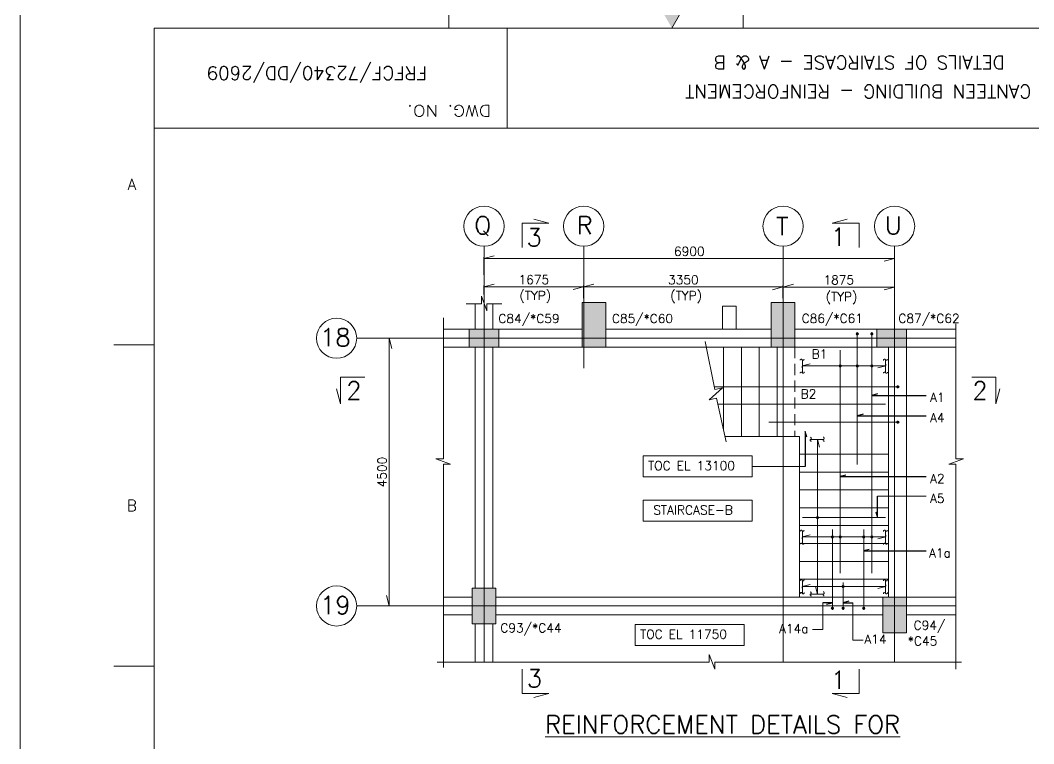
# Model space of a CAD drawing. Header units: millimetres. Extents: x 340192 to 549303, y -616317 to -538642.
# Drawn here: x 486228 to 503260, y -584545 to -572386 of the extents above; entities that cross this region are included whole.
import ezdxf
from ezdxf.enums import TextEntityAlignment as Align
from ezdxf.lldxf.tags import DXFTag

# ---------------------------------------------------------------- set-up
doc = ezdxf.new("R2010")
doc.units = ezdxf.units.MM
doc.header["$LTSCALE"] = 250
doc.header["$MEASUREMENT"] = 0
doc.linetypes.add('( Hidden )', pattern=[0.375, 0.25, -0.125])
doc.linetypes.add('DASHED', pattern=[0.75, 0.5, -0.25])
doc.layers.get('DEFPOINTS').update_dxf_attribs({"lineweight": 0})
for name, color, linetype, lineweight in [('CV-AB-REINFORCEMENT', 6, 'Continuous', 0), ('CV-CB-BEAM', 7, 'Continuous', 0), ('CV-CB-CIVIL', 70, 'Continuous', 0), ('CV-CB-COLUMN', 3, 'Continuous', 0), ('CV-CB-DIM', 2, 'Continuous', 0), ('CV-CB-GRID', 8, 'CENTER', 5), ('CV-CB-GRID TXT', 6, 'Continuous', 0), ('CV-CB-LINE', 2, 'Continuous', 0), ('CV-CB-REINFORCEMENT', 6, 'Continuous', 0), ('CV-CB-SHADE', 25, 'Continuous', 0), ('CV-CB-TEXT', 3, 'Continuous', 0), ('LOGO_1', 7, 'Continuous', 0), ('REINF-HOR', 6, 'Continuous', 0), ('RENF-VER', 6, 'Continuous', 0), ('SECTION', 6, 'Continuous', 0), ('TOP MAIN', 6, 'Continuous', 0)]:
    doc.layers.add(name, color=color, linetype=linetype, lineweight=lineweight)
doc.styles.add('ROMANS', font='romans.shx')
doc.styles.add('SIMPLEX', font='romans.shx')
tags = doc.linetypes.add('CENTER', pattern=[2, 1.25, -0.25, 0.25, -0.25]).pattern_tags.tags
tags[10:11] = [DXFTag(74, 4), DXFTag(75, 0), DXFTag(340, '0'), DXFTag(46, 1.0), DXFTag(50, 0.0), DXFTag(44, 0.0), DXFTag(45, 0.0)]
tags[8:9] = [DXFTag(74, 4), DXFTag(75, 0), DXFTag(340, '0'), DXFTag(46, 1.0), DXFTag(50, 0.0), DXFTag(44, 0.0), DXFTag(45, 0.0)]
tags[6:7] = [DXFTag(74, 4), DXFTag(75, 0), DXFTag(340, '0'), DXFTag(46, 1.0), DXFTag(50, 0.0), DXFTag(44, 0.0), DXFTag(45, 0.0)]
tags[4:5] = [DXFTag(74, 4), DXFTag(75, 0), DXFTag(340, '0'), DXFTag(46, 1.0), DXFTag(50, 0.0), DXFTag(44, 0.0), DXFTag(45, 0.0)]
doc.dimstyles.new('1.5', dxfattribs={"dimtxt": 150, "dimasz": 0.00045, "dimexe": 30, "dimexo": 7.5, "dimgap": 52.5, "dimtad": 1, "dimdec": 0, "dimlfac": 0.666667, "dimzin": 0, "dimdsep": 46, "dimtxsty": 'ROMANS', "dimblk": 'TICK', "dimcen": 0.09, "dimclrd": 2, "dimclre": 2, "dimclrt": 3, "dimadec": 0, "dimazin": 0, "dimtfac": 1, "dimtdec": 0, "dimtofl": 0, "dimtmove": 0, "dimatfit": 3, "dimfxl": 1, "dimtolj": 1, "dimtzin": 0, "dimlwd": -1, "dimlwe": -1, "dimarcsym": 1})
doc.dimstyles.new('CIVIL', dxfattribs={"dimtxt": 1, "dimasz": 0.0005, "dimexe": 50, "dimexo": 0, "dimgap": 50, "dimtad": 1, "dimdec": 0, "dimlfac": 0.001, "dimzin": 0, "dimdsep": 46, "dimtxsty": 'ROMANS', "dimblk": 'TICK', "dimcen": 0.09, "dimclrd": 2, "dimclre": 2, "dimclrt": 3, "dimadec": 0, "dimazin": 0, "dimtfac": 1, "dimtdec": 0, "dimtofl": 0, "dimtmove": 0, "dimatfit": 3, "dimldrblk": 'TICK', "dimfxl": 1, "dimfrac": 2, "dimtolj": 1, "dimtzin": 0, "dimarcsym": 0})
doc.dimstyles.new('CV-CB-DIM', dxfattribs={"dimtxt": 150, "dimasz": 0.0006, "dimexe": 22.5, "dimexo": 75, "dimgap": 45, "dimtad": 1, "dimdec": 0, "dimzin": 0, "dimdsep": 46, "dimtxsty": 'ROMANS', "dimblk": 'TICK', "dimcen": 0.09, "dimdle": 50, "dimclrd": 2, "dimclre": 2, "dimclrt": 3, "dimadec": 0, "dimazin": 0, "dimtfac": 1, "dimtdec": 0, "dimtofl": 0, "dimtmove": 0, "dimatfit": 3, "dimfxl": 1, "dimtolj": 1, "dimtzin": 0, "dimlwd": -1, "dimlwe": -1, "dimarcsym": 0})

# ---------------------------------------------------------------- blocks, each defined once
blk = doc.blocks.new('TATA A1')
at = {"layer": 'LOGO_1', "ltscale": 0.023622, "extrusion": (0, 0, -1)}
blk.add_hatch(color=25, dxfattribs=at).paths.add_polyline_path([(-10950000, 43800000), (-11100000, 44062500), (-10800000, 44062500)])
at = {"layer": 'LOGO_1', "color": 2, "linetype": 'Continuous', "ltscale": 0.023622}
for p, q in [((0, 44550000), (0, 0)), ((7200000, 44550000), (7200000, 43800000)), ((12150000, 44550000), (12150000, 43800000)), ((2250000, 38475000), (1575000, 38475000)), ((2250000, 38475000), (1575000, 38475000)), ((2250000, 33075000), (1575000, 33075000)), ((2250000, 33075000), (1575000, 33075000))]:
    blk.add_line(p, q, dxfattribs=at)
at = {"layer": 'LOGO_1', "color": 25, "ltscale": 0.023622}
blk.add_line((11100000, 44062500), (10950000, 43800000), dxfattribs=at)
at = {"layer": 'LOGO_1', "color": 6, "linetype": 'Continuous', "ltscale": 0.023622}
for p, q in [((62325000, 43800000), (2250000, 43800000)), ((2250000, 43800000), (2250000, 750000)), ((8184586, 43800000), (8184586, 42119100)), ((2250000, 42119100), (20289104, 42119100))]:
    blk.add_line(p, q, dxfattribs=at)
at = {"layer": 'LOGO_1', "color": 3, "linetype": 'Continuous', "style": 'SIMPLEX', "width": 1.2}
blk.add_text('DWG. NO.', height=187500, rotation=180, dxfattribs=at).set_placement((7206557, 42502184), align=Align.CENTER)
at = {"layer": 'LOGO_1', "color": 4, "linetype": 'Continuous', "style": 'ROMANS'}
for s, p in [('A', (1875000, 41175000)), ('A', (1875000, 41175000)), ('B', (1875000, 35775000)), ('B', (1875000, 35775000))]:
    blk.add_text(s, height=187500, dxfattribs=at).set_placement(p, align=Align.MIDDLE_CENTER)
blk = doc.blocks.new('125')
at = {"layer": 'REINF-HOR', "ltscale": 1.6875}
blk.add_line((0, -332191), (0, 105241), dxfattribs=at)
at = {"layer": 'REINF-HOR', "ltscale": 1.6875, "flags": 128}
for points in [[(-72253, 118220, 0.926717185), (-5491, 96184, -0.923540583), (61271, 74457)], [(-74320, -321479, 0.926717185), (-7558, -343514, -0.923540583), (59204, -365241)]]:
    blk.add_lwpolyline(points, format="xyb", dxfattribs=at)
blk = doc.blocks.new('TICK')
at = {"color": 3}
blk.add_line((-289777.747, -77645.713), (0, 0), dxfattribs=at)
blk = doc.blocks.new('*D9')
at = {"layer": 'CV-CB-DIM', "color": 2, "transparency": 16777216}
for p, q in [((492644, -577730), (492405, -577730)), ((492428, -577730), (492428, -582230)), ((492644, -582230), (492405, -582230))]:
    blk.add_line(p, q, dxfattribs=at)
at = {"layer": 'DEFPOINTS', "color": 0, "transparency": 16777216}
for p in [(492719, -577730), (492428, -582230), (492719, -582230)]:
    blk.add_point(p, dxfattribs=at)
at = {"layer": 'CV-CB-DIM', "color": 2, "transparency": 16777216, "xscale": 0.0006, "yscale": 0.0006, "zscale": 0.0006}
for p, rotation in [((492428, -577730), 90), ((492428, -582230), 270)]:
    blk.add_blockref('TICK', p, dxfattribs=dict(at, rotation=rotation))
at = {"layer": 'CV-CB-DIM', "color": 3, "transparency": 16777216, "insert": (492308, -579980), "char_height": 150, "attachment_point": 5, "rotation": 90, "style": 'ROMANS'}
blk.add_mtext('\\A1;4500', dxfattribs=at)
blk = doc.blocks.new('*D22')
at = {"layer": 'CV-CB-DIM', "color": 2, "transparency": 16777216}
for p, q in [((494021, -576994), (494021, -576843)), ((495696, -577055), (495696, -576843)), ((494021, -576865), (495696, -576865))]:
    blk.add_line(p, q, dxfattribs=at)
at = {"layer": 'DEFPOINTS', "color": 0, "transparency": 16777216}
for p in [(495696, -576865), (494021, -577069), (495696, -577130, 0)]:
    blk.add_point(p, dxfattribs=at)
at = {"layer": 'CV-CB-DIM', "color": 2, "transparency": 16777216, "xscale": 0.0006, "yscale": 0.0006, "zscale": 0.0006, "rotation": 180}
blk.add_blockref('TICK', (494021, -576865), dxfattribs=at)
at = {"layer": 'CV-CB-DIM', "color": 2, "transparency": 16777216, "xscale": 0.0006, "yscale": 0.0006, "zscale": 0.0006}
blk.add_blockref('TICK', (495696, -576865), dxfattribs=at)
at = {"layer": 'CV-CB-DIM', "color": 3, "transparency": 16777216, "insert": (494859, -576745), "char_height": 150, "attachment_point": 5, "style": 'ROMANS'}
blk.add_mtext('\\A1;1675', dxfattribs=at)
blk = doc.blocks.new('*D23')
at = {"layer": 'CV-CB-DIM', "color": 2, "transparency": 16777216}
for p, q in [((495696, -577055), (495696, -576846)), ((499046, -577055), (499046, -576846)), ((495696, -576868), (499046, -576868))]:
    blk.add_line(p, q, dxfattribs=at)
at = {"layer": 'DEFPOINTS', "color": 0, "transparency": 16777216}
for p in [(499046, -576868), (495696, -577130), (499046, -577130, 0)]:
    blk.add_point(p, dxfattribs=at)
at = {"layer": 'CV-CB-DIM', "color": 2, "transparency": 16777216, "xscale": 0.0006, "yscale": 0.0006, "zscale": 0.0006, "rotation": 180}
blk.add_blockref('TICK', (495696, -576868), dxfattribs=at)
at = {"layer": 'CV-CB-DIM', "color": 2, "transparency": 16777216, "xscale": 0.0006, "yscale": 0.0006, "zscale": 0.0006}
blk.add_blockref('TICK', (499046, -576868), dxfattribs=at)
at = {"layer": 'CV-CB-DIM', "color": 3, "transparency": 16777216, "insert": (497371, -576748), "char_height": 150, "attachment_point": 5, "style": 'ROMANS'}
blk.add_mtext('\\A1;3350', dxfattribs=at)
blk = doc.blocks.new('*D24')
at = {"layer": 'CV-CB-DIM', "color": 2, "transparency": 16777216}
for p, q in [((499046, -577055), (499046, -576847)), ((500921, -577101), (500921, -576847)), ((499046, -576870), (500921, -576870))]:
    blk.add_line(p, q, dxfattribs=at)
at = {"layer": 'DEFPOINTS', "color": 0, "transparency": 16777216}
for p in [(500921, -576870), (499046, -577130), (500921, -577176, 0)]:
    blk.add_point(p, dxfattribs=at)
at = {"layer": 'CV-CB-DIM', "color": 2, "transparency": 16777216, "xscale": 0.0006, "yscale": 0.0006, "zscale": 0.0006, "rotation": 180}
blk.add_blockref('TICK', (499046, -576870), dxfattribs=at)
at = {"layer": 'CV-CB-DIM', "color": 2, "transparency": 16777216, "xscale": 0.0006, "yscale": 0.0006, "zscale": 0.0006}
blk.add_blockref('TICK', (500921, -576870), dxfattribs=at)
at = {"layer": 'CV-CB-DIM', "color": 3, "transparency": 16777216, "insert": (499984, -576750), "char_height": 150, "attachment_point": 5, "style": 'ROMANS'}
blk.add_mtext('\\A1;1875', dxfattribs=at)
blk = doc.blocks.new('*D113')
at = {"layer": 'CV-CB-REINFORCEMENT', "color": 2, "transparency": 16777216}
for p, q in [((500772, -578195), (499371, -578195)), ((499371, -578202), (499371, -578225)), ((500772, -578188), (500772, -578165))]:
    blk.add_line(p, q, dxfattribs=at)
at = {"layer": 'DEFPOINTS', "color": 0, "transparency": 16777216}
for p in [(499371, -578194), (499371, -578195), (500772, -578195)]:
    blk.add_point(p, dxfattribs=at)
at = {"layer": 'CV-CB-REINFORCEMENT', "color": 2, "transparency": 16777216, "xscale": 0.0004500000225000001, "yscale": 0.0004500000225000001, "zscale": 0.0004500000225000001, "rotation": 180}
blk.add_blockref('TICK', (499371, -578195), dxfattribs=at)
at = {"layer": 'CV-CB-REINFORCEMENT', "color": 2, "transparency": 16777216, "xscale": 0.0004500000225000001, "yscale": 0.0004500000225000001, "zscale": 0.0004500000225000001}
blk.add_blockref('TICK', (500772, -578195), dxfattribs=at)
blk = doc.blocks.new('*D114')
at = {"layer": 'CV-CB-REINFORCEMENT', "color": 2, "transparency": 16777216}
for p, q in [((500772, -581902), (499371, -581902)), ((499371, -581909), (499371, -581932)), ((500772, -581895), (500772, -581872))]:
    blk.add_line(p, q, dxfattribs=at)
at = {"layer": 'DEFPOINTS', "color": 0, "transparency": 16777216}
for p in [(499371, -581902), (499371, -581902), (500772, -581902)]:
    blk.add_point(p, dxfattribs=at)
at = {"layer": 'CV-CB-REINFORCEMENT', "color": 2, "transparency": 16777216, "xscale": 0.0004500000225000001, "yscale": 0.0004500000225000001, "zscale": 0.0004500000225000001, "rotation": 180}
blk.add_blockref('TICK', (499371, -581902), dxfattribs=at)
at = {"layer": 'CV-CB-REINFORCEMENT', "color": 2, "transparency": 16777216, "xscale": 0.0004500000225000001, "yscale": 0.0004500000225000001, "zscale": 0.0004500000225000001}
blk.add_blockref('TICK', (500772, -581902), dxfattribs=at)
blk = doc.blocks.new('*D115')
at = {"layer": 'CV-CB-REINFORCEMENT', "color": 2, "transparency": 16777216}
for p, q in [((499552, -579430), (499596, -579430)), ((499626, -582030), (499626, -579430)), ((499551, -582030), (499596, -582030))]:
    blk.add_line(p, q, dxfattribs=at)
at = {"layer": 'DEFPOINTS', "color": 0, "transparency": 16777216}
for p in [(499626, -579430), (499627, -579430, 97566), (499626, -582030)]:
    blk.add_point(p, dxfattribs=at)
at = {"layer": 'CV-CB-REINFORCEMENT', "color": 2, "transparency": 16777216, "xscale": 0.0004500000225000001, "yscale": 0.0004500000225000001, "zscale": 0.0004500000225000001}
for p, rotation in [((499626, -579430), 90), ((499626, -582030), 270)]:
    blk.add_blockref('TICK', p, dxfattribs=dict(at, rotation=rotation))
blk = doc.blocks.new('*D140')
at = {"layer": 'CV-CB-REINFORCEMENT', "color": 2, "transparency": 16777216}
for p, q in [((500772, -581069), (499371, -581069)), ((499371, -581076), (499371, -581099)), ((500772, -581062), (500772, -581039))]:
    blk.add_line(p, q, dxfattribs=at)
at = {"layer": 'DEFPOINTS', "color": 0, "transparency": 16777216}
for p in [(499371, -581069), (499371, -581069), (500772, -581069)]:
    blk.add_point(p, dxfattribs=at)
at = {"layer": 'CV-CB-REINFORCEMENT', "color": 2, "transparency": 16777216, "xscale": 0.0004500000225000001, "yscale": 0.0004500000225000001, "zscale": 0.0004500000225000001, "rotation": 180}
blk.add_blockref('TICK', (499371, -581069), dxfattribs=at)
at = {"layer": 'CV-CB-REINFORCEMENT', "color": 2, "transparency": 16777216, "xscale": 0.0004500000225000001, "yscale": 0.0004500000225000001, "zscale": 0.0004500000225000001}
blk.add_blockref('TICK', (500772, -581069), dxfattribs=at)
blk = doc.blocks.new('*D25')
at = {"layer": 'CV-CB-DIM', "color": 2, "transparency": 16777216}
for p, q in [((494021, -576666), (494021, -576366)), ((494021, -576389), (500921, -576389)), ((500921, -576666), (500921, -576366))]:
    blk.add_line(p, q, dxfattribs=at)
at = {"layer": 'DEFPOINTS', "color": 0, "transparency": 16777216}
for p in [(500921, -576389), (494021, -576741), (500921, -576741, 0)]:
    blk.add_point(p, dxfattribs=at)
at = {"layer": 'CV-CB-DIM', "color": 2, "transparency": 16777216, "xscale": 0.0006, "yscale": 0.0006, "zscale": 0.0006, "rotation": 180}
blk.add_blockref('TICK', (494021, -576389), dxfattribs=at)
at = {"layer": 'CV-CB-DIM', "color": 2, "transparency": 16777216, "xscale": 0.0006, "yscale": 0.0006, "zscale": 0.0006}
blk.add_blockref('TICK', (500921, -576389), dxfattribs=at)
at = {"layer": 'CV-CB-DIM', "color": 3, "transparency": 16777216, "insert": (497471, -576269), "char_height": 150, "attachment_point": 5, "style": 'ROMANS'}
blk.add_mtext('\\A1;6900', dxfattribs=at)

msp = doc.modelspace()

# ---------------------------------------------------------------- hatches: boundary and pattern name
at = {"layer": 'CV-AB-REINFORCEMENT', "ltscale": 0.001084}
h = msp.add_hatch(color=256, dxfattribs=at)
edge = h.paths.add_edge_path()
edge.add_arc((500294.67, -577656.87), 27.09, 0, 360)
h = msp.add_hatch(color=256, dxfattribs=at)
edge = h.paths.add_edge_path()
edge.add_arc((500538.66, -577656.87), 27.09, 0, 360)
h = msp.add_hatch(color=256, dxfattribs=at)
edge = h.paths.add_edge_path()
edge.add_arc((500974.31, -578546.93), 27.09, 0, 360)
h = msp.add_hatch(color=256, dxfattribs=at)
edge = h.paths.add_edge_path()
edge.add_arc((500974.31, -579140.94), 27.09, 0, 360)
h = msp.add_hatch(color=256, dxfattribs=at)
edge = h.paths.add_edge_path()
edge.add_arc((499876.51, -582267.68), 27.09, 0, 360)
h = msp.add_hatch(color=256, dxfattribs=at)
edge = h.paths.add_edge_path()
edge.add_arc((500056.22, -582267.68), 27.09, 0, 360)
h = msp.add_hatch(color=256, dxfattribs=at)
edge = h.paths.add_edge_path()
edge.add_arc((500402.24, -582267.68), 27.09, 0, 360)
at = {"layer": 'CV-CB-SHADE'}
for points in [[(495671.41, -577879.78), (495671.41, -577129.78), (496071.41, -577129.78), (496071.41, -577879.78)], [(498846.41, -577879.78), (498846.41, -577129.78), (499246.41, -577129.78), (499246.41, -577879.78)], [(501121.41, -577879.78), (500621.41, -577879.78), (500621.41, -577579.78), (501121.41, -577579.78)], [(500721.41, -582679.78), (500721.41, -582079.78), (501121.41, -582079.78), (501121.41, -582679.78)]]:
    msp.add_hatch(color=25, dxfattribs=at).paths.add_polyline_path(points)
at = {"layer": 'CV-CB-SHADE', "extrusion": (0, 0, -1)}
for points in [[(-493771.41, -577879.78), (-494271.41, -577879.78), (-494271.41, -577579.78), (-493771.41, -577579.78)], [(-493821.41, -582529.78), (-494221.41, -582529.78), (-494221.41, -581929.78), (-493821.41, -581929.78)]]:
    msp.add_hatch(color=25, dxfattribs=at).paths.add_polyline_path(points)
at = {"layer": 'TOP MAIN', "linetype": 'DASHED', "ltscale": 0.0012}
h = msp.add_hatch(color=4, dxfattribs=at)
edge = h.paths.add_edge_path()
edge.add_arc((500008.34, -578195.07), 27.09, 0, 360)
h = msp.add_hatch(color=4, dxfattribs=at)
edge = h.paths.add_edge_path()
edge.add_arc((500294.67, -578195.07), 27.09, 0, 360)
h = msp.add_hatch(color=4, dxfattribs=at)
edge = h.paths.add_edge_path()
edge.add_arc((500538.66, -578195.07), 27.09, 0, 360)
h = msp.add_hatch(color=4, dxfattribs=at)
edge = h.paths.add_edge_path()
edge.add_arc((499625.86, -580743.77), 27.09, 0, 360)
h = msp.add_hatch(color=4, dxfattribs=at)
edge = h.paths.add_edge_path()
edge.add_arc((499876.51, -581069.35), 27.09, 0, 360)
h = msp.add_hatch(color=4, dxfattribs=at)
edge = h.paths.add_edge_path()
edge.add_arc((500008.34, -581069.35), 27.09, 0, 360)
h = msp.add_hatch(color=4, dxfattribs=at)
edge = h.paths.add_edge_path()
edge.add_arc((500402.24, -581069.35), 27.09, 0, 360)
h = msp.add_hatch(color=4, dxfattribs=at)
edge = h.paths.add_edge_path()
edge.add_arc((500538.66, -581069.35), 27.09, 0, 360)
h = msp.add_hatch(color=4, dxfattribs=at)
edge = h.paths.add_edge_path()
edge.add_arc((500056.22, -581902.26), 27.09, 0, 360)

# ---------------------------------------------------------------- linework, layer by layer
at = {"layer": 'CV-CB-BEAM'}
for p, q in [((493871.41, -577579.78, 122562.24), (493871.41, -577150.32, -930132.59)), ((494171.41, -577579.78, 122562.24), (494171.41, -577150.32, -930132.59)), ((498260.97, -577189.78, -930132.59), (498030.97, -577189.78, -930132.59)), ((498030.97, -577579.78, -930132.59), (498030.97, -577189.78, -930132.59)), ((498260.97, -577579.78, -930132.59), (498260.97, -577189.78, -930132.59)), ((495671.41, -577579.78, -930132.59), (494271.41, -577579.78, -930132.59)), ((498846.41, -577579.78, -930132.59), (496071.41, -577579.78, -930132.59)), ((500621.41, -577579.78, -930132.59), (499246.41, -577579.78, -930132.59)), ((501951.43, -577579.78, -930132.59), (501121.41, -577579.78, -930132.59)), ((493871.41, -577879.78, 8492.03), (493871.41, -581929.78, -679362.79)), ((494171.41, -577879.78, 8492.03), (494171.41, -581929.78, -679362.79)), ((495671.41, -577879.78, -930132.59), (494271.41, -577879.78, -930132.59)), ((498846.41, -577879.78, -930132.59), (496071.41, -577879.78, -1860265.17)), ((498646.41, -577879.78, -930132.59), (498646.41, -579379.78, -930132.59)), ((500621.41, -577879.78, -930132.59), (499246.41, -577879.78, -930132.59)), ((500821.41, -577879.78, -930132.59), (500821.41, -582079.78, -930132.59)), ((501951.43, -577879.78, -930132.59), (501121.41, -577879.78, -930132.59)), ((501121.41, -577879.78, -930132.59), (501121.41, -582079.78, -930132.59)), ((493341.38, -582079.78, -930132.59), (493821.41, -582079.78, -930132.59)), ((501951.43, -582079.78, -930132.59), (501121.41, -582079.78, -930132.59)), ((493341.38, -582379.78, -930132.59), (493821.41, -582379.78, -930132.59)), ((501951.43, -582379.78, -930132.59), (501121.41, -582379.78, -930132.59)), ((493871.41, -582529.78, -781267.21), (493871.41, -583171.96, -890336.14)), ((494171.41, -582529.78, -781267.21), (494171.41, -583171.96, -890336.14))]:
    msp.add_line(p, q, dxfattribs=at)
at = {"layer": 'CV-CB-BEAM', "ltscale": 3}
for p, q in [((493341.38, -577579.78, -930132.59), (493771.41, -577579.78, -930132.59)), ((493341.38, -577879.78, -930132.59), (493771.41, -577879.78, -930132.59)), ((499321.41, -582079.78, -930132.59), (494221.41, -582079.78)), ((500721.41, -582379.78, -930132.59), (494221.41, -582379.78, -930132.59))]:
    msp.add_line(p, q, dxfattribs=at)
at = {"layer": 'CV-CB-BEAM', "linetype": '( Hidden )', "ltscale": 3}
for p, q in [((498946.41, -577946.43, -930132.59), (498946.41, -579379.78, -930132.59)), ((499246.41, -577879.78, -930132.59), (499246.41, -579379.78, -930132.59))]:
    msp.add_line(p, q, dxfattribs=at)
at = {"layer": 'CV-CB-CIVIL'}
for p, q in [((498846.41, -577879.78, -930132.59), (497759.58, -577879.78, -930132.59)), ((498046.41, -577879.78, -930132.59), (498046.41, -579260.55, -930132.59)), ((498346.41, -577879.78, -930132.59), (498346.41, -579379.78, -930132.59)), ((498646.41, -577879.78, -930132.59), (498646.41, -579379.78, -930132.59)), ((498946.41, -577879.78, -930132.59), (498946.41, -579379.78, -930132.59)), ((499321.41, -579379.78, -832566.23), (498072.69, -579379.78, -1157453.92)), ((499321.41, -579379.78, -930132.59), (499321.41, -582079.78, -930132.59)), ((500821.41, -579679.78, -930132.59), (499321.41, -579679.78, -930132.59)), ((500821.41, -579979.78, -930132.59), (499321.41, -579979.78, -930132.59)), ((500821.41, -580279.78, -930132.59), (499321.41, -580279.78, -930132.59)), ((500821.41, -580579.78, -930132.59), (499321.41, -580579.78, -930132.59)), ((500821.41, -580879.78, -930132.59), (499321.41, -580879.78, -930132.59)), ((500821.41, -581179.78, -930132.59), (499321.41, -581179.78, -930132.59)), ((500821.41, -581479.78, -930132.59), (499321.41, -581479.78, -930132.59)), ((500821.41, -581779.78, -930132.59), (499321.41, -581779.78, -930132.59)), ((500721.41, -582079.78, -930132.59), (499321.41, -582079.78, -930132.59))]:
    msp.add_line(p, q, dxfattribs=at)
at = {"layer": 'CV-CB-COLUMN', "color": 3, "ltscale": 0.00125}
for points in [[(496071.41, -577129.78, -1860265.17), (495671.41, -577129.78, -1860265.17), (495671.41, -577879.78, -1860265.17), (496071.41, -577879.78, -1860265.17)], [(499246.41, -577129.78, -930132.59), (498846.41, -577129.78, -930132.59), (498846.41, -577879.78, -930132.59), (499246.41, -577879.78, -930132.59)], [(493771.41, -577879.78, -930132.59), (493771.41, -577579.78, -930132.59), (494271.41, -577579.78, -930132.59), (494271.41, -577879.78, -930132.59)], [(500621.41, -577879.78, -930132.59), (500621.41, -577579.78, -930132.59), (501121.41, -577579.78, -930132.59), (501121.41, -577879.78, -930132.59)], [(493821.41, -581929.78, -930132.59), (494221.41, -581929.78, -930132.59), (494221.41, -582529.78, -930132.59), (493821.41, -582529.78, -930132.59)], [(500721.41, -582079.78, -930132.59), (501121.41, -582079.78, -930132.59), (501121.41, -582679.78, -930132.59), (500721.41, -582679.78, -930132.59)]]:
    msp.add_3dface(points, dxfattribs=at)
at = {"layer": 'CV-CB-DIM', "color": 2}
for p, q in [((498528, -579883.21, 406934.35), (499419.69, -579883.21, 406934.35)), ((499713.47, -582175.04, -753618.01), (499713.47, -582625.14, -753618.01)), ((500219.26, -582175.04, -753618.01), (500219.26, -582801.99, -753618.01)), ((499713.47, -582625.14, -753618.01), (499540.65, -582625.14, -753618.01)), ((500219.26, -582801.99, -753618.01), (500392.08, -582801.99, -753618.01))]:
    msp.add_line(p, q, dxfattribs=at)
at = {"layer": 'CV-CB-DIM', "color": 2, "ltscale": 1}
msp.add_line((500633.21, -580382.95, 406934.3), (501452.63, -580382.95, 406934.3), dxfattribs=at)
at = {"layer": 'CV-CB-GRID', "ltscale": 2}
for p, q in [((494021.41, -583171.96, -930132.59), (494021.41, -576184.31, -930132.59)), ((495696.41, -578232.01, -930132.59), (495696.41, -576184.31, -930132.59)), ((499046.41, -583171.96, -930132.59), (499046.41, -576180.86, -930132.59)), ((500921.41, -583171.96, -930132.59), (500921.41, -576184.31, -930132.59)), ((501951.43, -577729.78, -930132.59), (491881.6, -577729.78, -930132.59)), ((491881.6, -582229.78, -930132.59), (501951.43, -582229.78, -930132.59))]:
    msp.add_line(p, q, dxfattribs=at)
at = {"layer": 'CV-CB-GRID TXT', "color": 6, "ltscale": 0.001125}
for centre in [(494021.41, -575846.81, -930132.59), (495696.41, -575846.81, -930132.59), (499046.41, -575846.81, -930132.59), (500921.41, -575846.81, -930132.59), (491544.1, -577729.78, -930132.59), (491544.1, -582229.78, -930132.59)]:
    msp.add_circle(centre, 337.5, dxfattribs=at)
at = {"layer": 'CV-CB-LINE', "elevation": -930132.59, "flags": 128}
for points in [[(493720.58, -577150.32), (493978.35, -577150.32), (493978.35, -577022.84), (494071.36, -577269.75), (494071.36, -577150.32), (494318.38, -577150.32)], [(493341.38, -577388.27), (493341.38, -579755.24), (493213.9, -579755.24), (493460.8, -579848.24), (493341.38, -579848.24), (493341.38, -583264.23)], [(501951.43, -577488.92), (501951.43, -579755.24), (502078.91, -579755.24), (501832.01, -579848.24), (501951.43, -579848.24), (501951.43, -583288.92)], [(498093.12, -579472.46), (497931.32, -578738.48), (497803.94, -578763.96), (498029.29, -578565.92), (497901.91, -578591.4), (497740.11, -577782.42)], [(493234.75, -583171.96), (497805.21, -583171.96), (497805.21, -583044.48), (497898.22, -583291.38), (497898.22, -583171.96), (502044.18, -583171.96)]]:
    msp.add_lwpolyline(points, dxfattribs=at)
at = {"layer": 'CV-CB-REINFORCEMENT'}
for p, q in [((500294.67, -577629.78), (500294.67, -579849.32, -442544.08)), ((500538.66, -577629.78), (500538.66, -581675.52, -806661.57)), ((500008.34, -577929.78, -59815.6), (500008.34, -581675.52, -806661.57)), ((497893.01, -578546.93, -35771.9), (501001.41, -578546.93, -35771.9)), ((497953.46, -578838.91, -35771.9), (500771.41, -578838.91, -35771.9)), ((498805.34, -579140.94, -35771.9), (501001.41, -579140.94, -35771.9)), ((500771.41, -580743.77, -930132.59), (499371.41, -580743.77, -930132.59)), ((499876.51, -580944.02, -508171.07), (499876.51, -582294.78, -777492.37)), ((500402.24, -580944.02, -508171.07), (500402.24, -582294.78, -777492.37)), ((500056.22, -581832.46, -685312.93), (500056.22, -582294.78, -777492.37))]:
    msp.add_line(p, q, dxfattribs=at)
at = {"layer": 'CV-CB-TEXT', "color": 2, "ltscale": 0.75}
for points in [[(496694.18, -579705.9, 406934.35), (498528, -579705.9, 406934.35), (498528, -580060.52, 406934.35), (496694.18, -580060.52, 406934.35)], [(496694.18, -580451.24, 406934.35), (498528, -580451.24, 406934.35), (498528, -580805.86, 406934.35), (496694.18, -580805.86, 406934.35)], [(496560.26, -582538.92, 406934.35), (498394.08, -582538.92, 406934.35), (498394.08, -582893.54, 406934.35), (496560.26, -582893.54, 406934.35)]]:
    msp.add_3dface(points, dxfattribs=at)
at = {"layer": 'SECTION', "color": 6, "ltscale": 0.00062424}
for p, q in [((494662.9, -575798.56, 0), (494662.9, -576206.44, 0)), ((495112.52, -575798.56, 0), (494662.9, -575798.56, 0)), ((495112.52, -575798.56, 0), (494662.9, -575798.56, 0)), ((495112.52, -575798.56, 0), (494861.28, -575731.24, 0)), ((499874.07, -575798.56, 0), (500125.3, -575731.24, 0)), ((499874.07, -575798.56, 0), (500323.68, -575798.56, 0)), ((499874.07, -575798.56, 0), (500323.68, -575798.56, 0)), ((500323.68, -575798.56, 0), (500323.68, -576206.44, 0)), ((491609.18, -578382.49, 0), (492017.06, -578382.49, 0)), ((491609.18, -578832.11, 0), (491609.18, -578382.49, 0)), ((491609.18, -578832.11, 0), (491609.18, -578382.49, 0)), ((502625.26, -578382.49, 0), (502217.38, -578382.49, 0)), ((502625.26, -578832.11, 0), (502625.26, -578382.49, 0)), ((502625.26, -578832.11, 0), (502625.26, -578382.49, 0)), ((491609.18, -578832.11, 0), (491541.86, -578580.87, 0)), ((502625.26, -578832.11, 0), (502692.58, -578580.87, 0)), ((494662.9, -583698.76, 0), (494662.9, -583290.88, 0)), ((500323.68, -583698.76, 0), (500323.68, -583290.88, 0)), ((495112.52, -583698.76, 0), (494662.9, -583698.76, 0)), ((495112.52, -583698.76, 0), (494662.9, -583698.76, 0)), ((495112.52, -583698.76, 0), (494861.28, -583766.08, 0)), ((499874.07, -583698.76, 0), (500323.68, -583698.76, 0)), ((499874.07, -583698.76, 0), (500323.68, -583698.76, 0)), ((499874.07, -583698.76, 0), (500125.3, -583766.08, 0))]:
    msp.add_line(p, q, dxfattribs=at)

# ---------------------------------------------------------------- block references
at = {"layer": 'CV-CB-TEXT', "color": 1, "linetype": 'Continuous', "ltscale": 0.001, "xscale": 0.00099999997475, "yscale": 0.00099999997475, "zscale": 0.00099999997475}
msp.add_blockref('TATA A1', (486228.31, -616317.07, -232618.36), dxfattribs=at)
at = {"layer": 'RENF-VER', "color": 6, "ltscale": 0.000495, "xscale": 0.00049500002475, "yscale": -0.00049500002475, "zscale": 0.00049500002475}
for p in [(499371.41, -578260.29, -930132.59), (500771.41, -578260.95, -930132.59), (499371.41, -581134.56, -930132.59), (500771.41, -581135.23, -930132.59), (499371.41, -581967.47, -930132.59), (500771.41, -581968.14, -930132.59)]:
    msp.add_blockref('125', p, dxfattribs=at)
at = {"layer": 'RENF-VER', "color": 6, "ltscale": 0.000495, "xscale": 0.00049500002475, "yscale": -0.00049500002475, "zscale": 0.00049500002475, "rotation": 270}
for p in [(499560.65, -579429.78, -832566.23), (499559.98, -582029.78, -930132.59)]:
    msp.add_blockref('125', p, dxfattribs=at)

# ---------------------------------------------------------------- texts
at = {"layer": 'CV-CB-GRID TXT', "color": 6, "style": 'ROMANS'}
for s, p in [('Q', (494000.36, -575831.64, -930132.59)), ('R', (495713.18, -575831.64, -930132.59)), ('T', (499034.63, -575849.11, -930132.59)), ('U', (500900.36, -575831.64, -930132.59)), ('18', (491523.06, -577714.6, -930132.59)), ('19', (491523.06, -582214.6, -930132.59))]:
    msp.add_text(s, height=300, dxfattribs=at).set_placement(p, align=Align.MIDDLE_CENTER)
at = {"layer": 'CV-CB-TEXT', "color": 6, "style": 'ROMANS'}
for s, p in [('FRFCF/72340/DD/2609', (491212.58, -573093.61, -232533.15)), ('DETAILS OF STAIRCASE - A & B', (500330.83, -572917.01, -232533.15)), ('CANTEEN BUILDING - REINFORCEMENT', (500312.81, -573404.62, -232533.15))]:
    msp.add_text(s, height=225, rotation=180, dxfattribs=at).set_placement(p, align=Align.BOTTOM_CENTER)
at = {"layer": 'CV-CB-TEXT', "lineweight": 0, "style": 'ROMANS'}
for p in [(494616.72, -577086.91, 0), (497152.53, -577088.99, 0), (499763.77, -577106.9, 0)]:
    msp.add_text('(TYP)', height=150, dxfattribs=at).set_placement(p)
at = {"layer": 'CV-CB-TEXT', "color": 4, "lineweight": 0, "style": 'ROMANS'}
for s, p in [('C84/*C59', (494263.07, -577473.57, 0)), ('C85/*C60', (496170.65, -577473.57, 0)), ('C86/*C61', (499359.74, -577471.51, 0)), ('C87/*C62', (500985.83, -577471.51, 0)), ('B1', (499527.18, -578069.22, -930132.59)), ('B2', (499342.45, -578740.89, -930132.59)), ('TOC EL 13100', (496778.19, -579946.32, 406934.35)), ('STAIRCASE-B', (496865.95, -580691.66, 406934.35)), ('C94/', (501240.83, -582628.36, 0)), ('C93/*C44', (494295.73, -582673.67, 0)), ('TOC EL 11750', (496644.28, -582779.34, 406934.35)), ('*C45', (501142.63, -582892.66, 0))]:
    msp.add_text(s, height=150, dxfattribs=at).set_placement(p)
at = {"layer": 'CV-CB-TEXT', "color": 6, "style": 'ROMANS'}
msp.add_text('%%uREINFORCEMENT DETAILS FOR%%U', height=300, dxfattribs=at).set_placement((498031.39, -584370.32, -523198.33), align=Align.CENTER)
at = {"layer": 'CV-CB-TEXT', "lineweight": 0, "char_height": 150, "line_spacing_factor": 1.2, "style": 'ROMANS'}
for s, insert, attachment_point in [('A1', (501517.63, -578799, 406934.3), 7), ('A4', (501517.63, -579141.63, 406934.3), 7), ('A2', (501517.63, -580163.54, 406934.3), 7), ('A5', (501516.15, -580497.65, 406934.3), 7), ('A1a', (501499.78, -581412.61, 406934.3), 7), ('A14a', (498978.97, -582535.88, 406934.3), 1), ('A14', (500412.76, -582712.73, 406934.3), 1)]:
    msp.add_mtext(s, dxfattribs=dict(at, insert=insert, attachment_point=attachment_point))
at = {"layer": 'SECTION', "style": 'ROMANS'}
msp.add_text('3', height=300, dxfattribs=at).set_placement((494737.37, -575884.38, 0), align=Align.TOP_LEFT)
msp.add_text('1', height=300, dxfattribs=at).set_placement((500106.32, -575874.48, 0), align=Align.TOP_RIGHT)
for s, p in [('2', (491706.79, -578758.78, 0)), ('3', (494740.67, -583596.85, 0))]:
    msp.add_text(s, height=300, dxfattribs=at).set_placement(p)
for s, p in [('2', (502484.8, -578758.78, 0)), ('1', (500106.32, -583622.84, 0))]:
    msp.add_text(s, height=300, dxfattribs=at).set_placement(p, align=Align.RIGHT)

# ---------------------------------------------------------------- dimensions: what is measured, and where the dimension line sits
at = {"layer": 'CV-CB-DIM', "color": 2}
for base, p1, p2, picture, middle in [((500921.41, -576388.51, -930132.59), (494021.41, -576740.92, -930132.59), (500921.41, -576740.92, -930132.59), '*D25', (497471.41, -576268.51, -930132.59)), ((495696.41, -576865.13, -930132.59), (494021.41, -577069.27, -930132.59), (495696.41, -577129.78, -930132.59), '*D22', (494858.91, -576745.13, -930132.59)), ((499046.41, -576868.03, -930132.59), (495696.41, -577129.78, -930132.59), (499046.41, -577129.78, -930132.59), '*D23', (497371.41, -576748.03, -930132.59)), ((500921.41, -576869.98, -930132.59), (499046.41, -577129.78, -930132.59), (500921.41, -577176.07, -930132.59), '*D24', (499983.91, -576749.98, -930132.59))]:
    dim = msp.add_linear_dim(base=base, p1=p1, p2=p2, dimstyle='CV-CB-DIM', override={"dimdle": 0}, dxfattribs=at)
    dim.commit()
    dim.dimension.update_dxf_attribs({"geometry": picture, "text_midpoint": middle})
dim = msp.add_linear_dim(base=(492427.71, -582229.78, -930132.59), p1=(492718.96, -577729.78, -930132.59), p2=(492718.96, -582229.78, -930132.59), angle=270, dimstyle='CV-CB-DIM', override={"dimdle": 0}, dxfattribs=at)
dim.commit()
dim.dimension.update_dxf_attribs({"geometry": '*D9', "text_midpoint": (492307.71, -579979.78, -930132.59)})
at = {"layer": 'CV-CB-REINFORCEMENT', "color": 2}
for base, p1, p2, angle, override, picture, middle in [((499371.41, -578195.07, -930132.59), (500771.78, -578195.07, -930132.59), (499371.41, -578194.41, -930132.59), 180, {"dimtxt": 150, "dimasz": 0.00045, "dimexe": 30, "dimexo": 7.5, "dimgap": 52.5, "dimtih": 0, "dimtoh": 0, "dimdec": 0, "dimlfac": 0.666667, "dimtxsty": 'ROMANS', "dimblk": 'TICK', "dimcen": 0.09, "dimclre": 2, "dimclrt": 3, "dimtdec": 0, "dimtofl": 0, "dimfrac": 0, "dimlwe": 65535}, '*D113', (500071.59, -578195.07, -930132.59)), ((499625.86, -579429.78, -930132.59), (499625.86, -582030.15, -930132.59), (499626.53, -579429.78, -832566.23), 90, {"dimtxt": 150.000008, "dimasz": 0.00045, "dimexe": 30.000001, "dimexo": 75.000004, "dimgap": 52.500003, "dimtih": 0, "dimtoh": 0, "dimdec": 0, "dimlfac": 0.666667, "dimtxsty": 'ROMANS', "dimblk": 'TICK', "dimcen": 0.09, "dimclre": 2, "dimclrt": 3, "dimtdec": 0, "dimtofl": 0, "dimfrac": 0, "dimlwe": 65535}, '*D115', (499625.86, -580729.96, -930132.59)), ((499371.41, -581069.35, -930132.59), (500771.78, -581069.35, -930132.59), (499371.41, -581068.68, -930132.59), 180, {"dimtxt": 150, "dimasz": 0.00045, "dimexe": 30, "dimexo": 7.5, "dimgap": 52.5, "dimtih": 0, "dimtoh": 0, "dimdec": 0, "dimlfac": 0.666667, "dimtxsty": 'ROMANS', "dimblk": 'TICK', "dimcen": 0.09, "dimclre": 2, "dimclrt": 3, "dimtdec": 0, "dimtofl": 0, "dimfrac": 0, "dimlwe": 65535}, '*D140', (500071.59, -581069.35, -930132.59)), ((499371.41, -581902.26, -930132.59), (500771.78, -581902.26, -930132.59), (499371.41, -581901.59, -930132.59), 180, {"dimtxt": 150, "dimasz": 0.00045, "dimexe": 30, "dimexo": 7.5, "dimgap": 52.5, "dimtih": 0, "dimtoh": 0, "dimdec": 0, "dimlfac": 0.666667, "dimtxsty": 'ROMANS', "dimblk": 'TICK', "dimcen": 0.09, "dimclre": 2, "dimclrt": 3, "dimtdec": 0, "dimtofl": 0, "dimfrac": 0, "dimlwe": 65535}, '*D114', (500071.59, -581902.26, -930132.59))]:
    dim = msp.add_linear_dim(base=base, p1=p1, p2=p2, angle=angle, text=' ', dimstyle='1.5', override=override, dxfattribs=at)
    dim.commit()
    dim.dimension.update_dxf_attribs({"geometry": picture, "text_midpoint": middle})

# ---------------------------------------------------------------- leaders
at = {"layer": 'CV-CB-DIM', "color": 2}
for points in [[(500538.66, -578691.51, 406934.3), (501452.63, -578691.51, 406934.3)], [(500298.63, -579034.15, 406934.3), (501452.63, -579034.15, 406934.3)], [(499419.69, -579295.95, 406934.35), (499419.69, -579884, 406934.35)], [(500008.27, -580056.05, 406934.3), (501452.63, -580056.05, 406934.3)], [(500633.21, -580744.38, 406934.3), (500633.21, -580382.95, 406934.3)], [(500400.2, -581305.13, 406934.3), (501452.63, -581305.13, 406934.3)], [(499876.51, -582175.04, -753618.01), (499713.47, -582175.04, -753618.01)], [(500056.22, -582175.04, -753618.01), (500219.26, -582175.04, -753618.01)]]:
    msp.add_leader(points, dimstyle='CIVIL', override={"dimtxt": 0.666667, "dimasz": 0.000333333, "dimgap": 33.333335, "dimclrd": 0}, dxfattribs=at)

doc.saveas('drawing.dxf')
